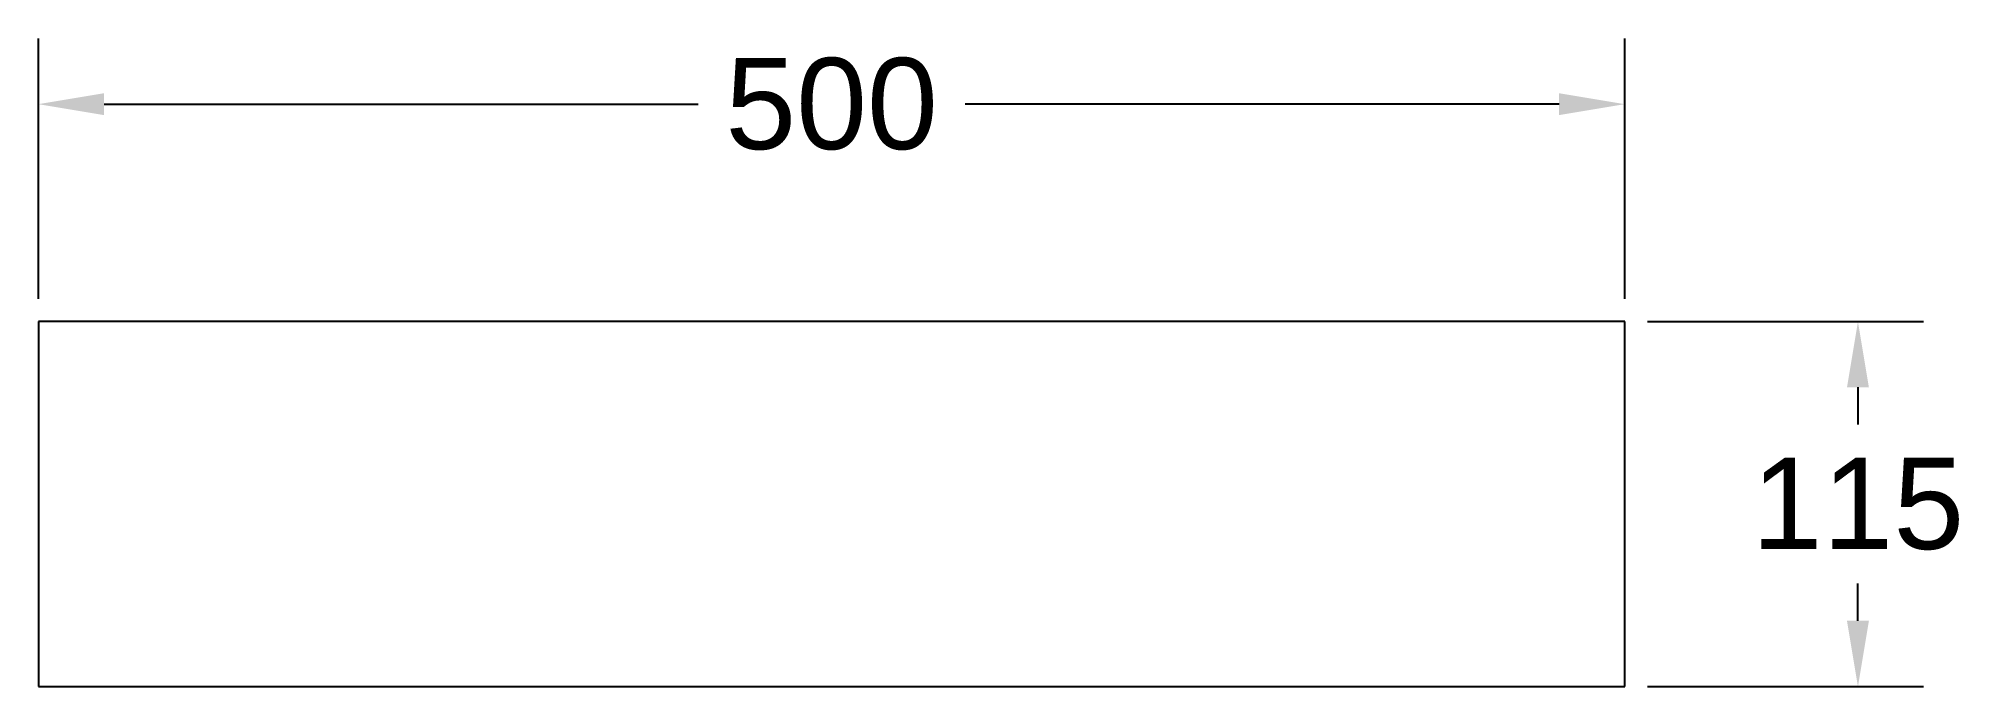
# Model space of a CAD drawing. Header units: millimetres. Extents: x -16404 to -15798, y -14428 to -14224.
import ezdxf

# ---------------------------------------------------------------- set-up
doc = ezdxf.new("R2010")
doc.units = ezdxf.units.MM
doc.header["$MEASUREMENT"] = 0
doc.styles.get("Standard").update_dxf_attribs({"font": 'arial.ttf'})
doc.dimstyles.get("Standard").update_dxf_attribs({"dimscale": 115, "dimtxt": 0.25, "dimasz": 0.18, "dimexe": 0.18, "dimexo": 0.0625, "dimgap": 0.09, "dimtad": 0, "dimtih": 1, "dimtoh": 1, "dimdec": 0, "dimzin": 0, "dimdsep": 46, "dimtxsty": 'Standard', "dimcen": 0.09, "dimclrd": 2, "dimclre": 2, "dimclrt": 3, "dimadec": 0, "dimazin": 0, "dimtfac": 1, "dimtdec": 0, "dimtofl": 0, "dimtmove": 0, "dimatfit": 3, "dimfxl": 1, "dimtolj": 1, "dimtzin": 0, "dimarcsym": 0})

# ---------------------------------------------------------------- blocks, each defined once
blk = doc.blocks.new('*D1')
at = {"color": 2, "lineweight": -2}
for p, q in [((-15897.31, -14313), (-15810.3, -14313)), ((-15831, -14333.7), (-15831, -14345.47)), ((-15831, -14407.3), (-15831, -14395.53)), ((-15897.31, -14428), (-15810.3, -14428))]:
    blk.add_line(p, q, dxfattribs=at)
at = {"color": 2}
for points in [[(-15834.45, -14333.7), (-15827.55, -14333.7), (-15831, -14313)], [(-15834.45, -14407.3), (-15827.55, -14407.3), (-15831, -14428)]]:
    blk.add_solid(points, dxfattribs=at)
at = {"layer": 'Defpoints', "color": 0}
for p in [(-15904.5, -14313), (-15831, -14313), (-15904.5, -14428)]:
    blk.add_point(p, dxfattribs=at)
at = {"color": 3, "insert": (-15831, -14370.5), "char_height": 28.75, "attachment_point": 5}
blk.add_mtext('\\A1;115', dxfattribs=at)
blk = doc.blocks.new('*D0')
at = {"color": 2, "lineweight": -2}
for p, q in [((-16404.5, -14305.81), (-16404.5, -14223.8)), ((-15904.5, -14305.81), (-15904.5, -14223.8)), ((-16383.8, -14244.5), (-16196.56, -14244.5)), ((-15925.2, -14244.5), (-16112.44, -14244.5))]:
    blk.add_line(p, q, dxfattribs=at)
at = {"color": 2}
for points in [[(-16383.8, -14241.05), (-16383.8, -14247.95), (-16404.5, -14244.5)], [(-15925.2, -14241.05), (-15925.2, -14247.95), (-15904.5, -14244.5)]]:
    blk.add_solid(points, dxfattribs=at)
at = {"layer": 'Defpoints', "color": 0}
for p in [(-15904.5, -14244.5), (-16404.5, -14313), (-15904.5, -14313)]:
    blk.add_point(p, dxfattribs=at)
at = {"color": 3, "insert": (-16154.5, -14244.5), "char_height": 28.75, "attachment_point": 5}
blk.add_mtext('\\A1;500', dxfattribs=at)

msp = doc.modelspace()

# ---------------------------------------------------------------- linework, layer by layer
for p, q in [((-16404.5, -14313), (-16404.5, -14428)), ((-15904.5, -14313), (-16404.5, -14313)), ((-15904.5, -14428), (-15904.5, -14313)), ((-16404.5, -14428), (-15904.5, -14428))]:
    msp.add_line(p, q)

# ---------------------------------------------------------------- dimensions: what is measured, and where the dimension line sits
dim = msp.add_linear_dim(base=(-15904.5, -14244.5), p1=(-16404.5, -14313), p2=(-15904.5, -14313), dimstyle='Standard')
dim.commit()
dim.dimension.update_dxf_attribs({"geometry": '*D0', "text_midpoint": (-16154.5, -14244.5)})
dim = msp.add_linear_dim(base=(-15831, -14313), p1=(-15904.5, -14428), p2=(-15904.5, -14313), angle=90, dimstyle='Standard')
dim.commit()
dim.dimension.update_dxf_attribs({"geometry": '*D1', "text_midpoint": (-15831, -14370.5)})

doc.saveas('drawing.dxf')
